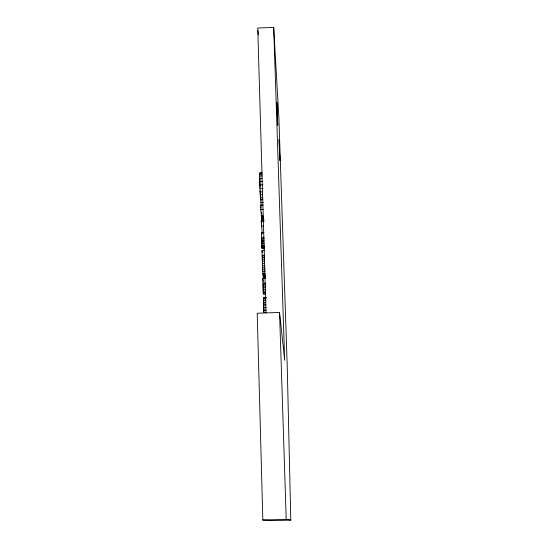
<?xml version="1.0" encoding="UTF-8"?>
<svg xmlns="http://www.w3.org/2000/svg" width="548" height="548" viewBox="0 0 548 548"><rect width="100%" height="100%" fill="white"/><g stroke="black" fill="none" stroke-linecap="round" stroke-linejoin="round"><path stroke-width="0.82" d="M265.677 277.213L263.252 277.247L262.602 269.924L262.013 250.724L264.376 250.635M265.787 294.201L263.41 294.283L263.232 293.249L262.807 278.528L265.191 278.446M264.444 248.347L262.095 248.429L261.917 247.196L261.499 232.784L263.855 232.695M263.232 284.96L263.321 291.488M266.177 312.374L263.78 312.463L263.506 302.667L263.588 297.489L266.04 297.345M262.855 199.267L260.512 199.349L259.834 184.964L259.731 173.216L259.814 172.812L262.136 172.723M263.341 277.295L263.403 276.863M260.012 177.826L260.033 187.361M273.685 27.4L284.679 360.242L279.549 312.449L257.218 313.223L262.834 520.031L274.144 520.6L290.783 520.086L287.289 368.146L278.911 118.43L273.685 27.4L257.738 28.037L266.047 312.915M259.731 173.216L262.06 173.127M259.677 174.298L262.013 174.216M259.663 176.024L262.006 175.935M259.684 178.429L262.033 178.347M259.745 181.436L262.876 181.32M259.834 184.964L262.971 184.847M259.944 188.491L263.081 188.375M260.06 191.882L262.417 191.793M260.177 194.862L262.533 194.78M260.286 197.588L262.643 197.499M260.793 198.999L260.896 202.397L263.211 202.315M264.163 221.255L261.869 221.344L260.834 209.617L260.704 205.123L263.047 205.034M260.834 209.617L263.177 209.535M261.56 215.248L263.095 215.186M261.67 216.638L263.204 216.583M261.725 217.529L263.252 217.474M261.773 218.536L263.3 218.481M261.814 219.769L264.115 219.686M262.321 233.571L261.177 221.673L263.526 221.591M261.307 226.208L263.663 226.125M261.629 237.339L263.985 237.257M261.78 238.414L264.129 238.332M261.773 240.25L264.129 240.161M261.786 241.935L264.143 241.853M261.814 243.593L264.177 243.504M261.855 245.312L264.218 245.223M261.889 246.381L264.252 246.292M261.917 247.196L264.28 247.114M262.095 248.429L264.437 248.1M262.143 255.313L264.513 255.231M262.245 256.032L264.609 255.95M262.245 257.485L264.616 257.396M262.259 259.19L264.629 259.108M262.293 261.191L264.67 261.108M262.355 263.513L264.725 263.43M262.424 265.801L264.8 265.718M262.506 267.938L264.883 267.856M262.602 269.924L264.972 269.842M262.704 271.76L265.074 271.678M262.807 273.39L265.177 273.308M262.917 274.76L265.28 274.678M263.033 275.863L265.39 275.781M263.143 276.713L265.492 276.63M263.252 277.247L265.595 277.165M262.937 283.186L265.321 283.097M263.088 284.097L265.465 284.015M263.088 286.056L265.465 285.974M263.102 287.837L265.485 287.755M263.129 289.556L265.513 289.474M263.17 291.324L265.561 291.241M263.204 292.413L265.595 292.331M263.232 293.249L265.622 293.166M263.588 297.489L265.958 297.406M264.568 297.845L266.136 297.79M263.526 298.071L265.91 297.989M263.492 299.174L265.883 299.092M263.485 300.729L265.876 300.647M263.506 302.667L265.896 302.585M263.547 304.989L265.944 304.907M263.615 307.695L266.02 307.613M263.698 310.189L266.095 310.106M262.834 520.031L286.214 519.319L290.783 520.086M263.67 297.427L263.78 297.872M262.807 278.528L263.3 281.597M262.732 259.259L262.389 256.991L262.718 268.91M262.013 250.724L262.259 252.395M262.163 241.106L261.923 239.435L262.088 248.189M261.499 232.784L261.718 234.386M261.177 221.673L261.725 225.68M260.704 205.123L261.088 208.055M260.896 202.397L261.286 205.473M260.923 199.027L261.095 200.41M257.971 30.585L258.348 34.832M261.567 212.213L261.656 213.46M261.807 216.385L261.992 221.385M260.142 190.594L260.512 199.349M263.862 311.483L263.8 301.914L263.869 304.359M279.549 312.449L286.214 519.319M279.87 159.804L279.87 160.42L279.096 139.637L279.87 159.804M277.733 125.15L276.877 102.51L277.733 125.15"/></g></svg>
